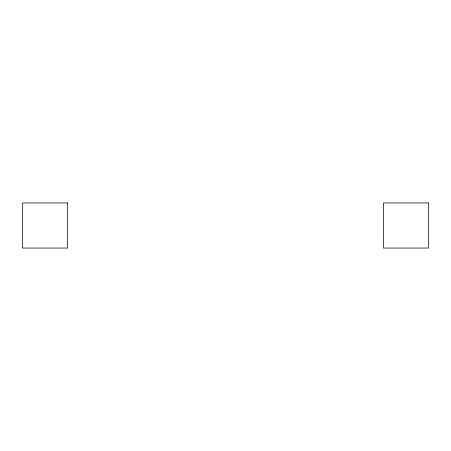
<?xml version="1.0" encoding="UTF-8"?>
<svg xmlns="http://www.w3.org/2000/svg" width="451" height="451" viewBox="0 0 451 451"><rect width="100%" height="100%" fill="white"/><g stroke="black" fill="none" stroke-linecap="round" stroke-linejoin="round"><path stroke-width="0.68" d="M67.65 202.95L22.55 202.95L22.55 248.05L67.65 248.05L67.65 202.95M428.45 202.95L383.35 202.95L383.35 248.05L428.45 248.05L428.45 202.95"/></g></svg>
